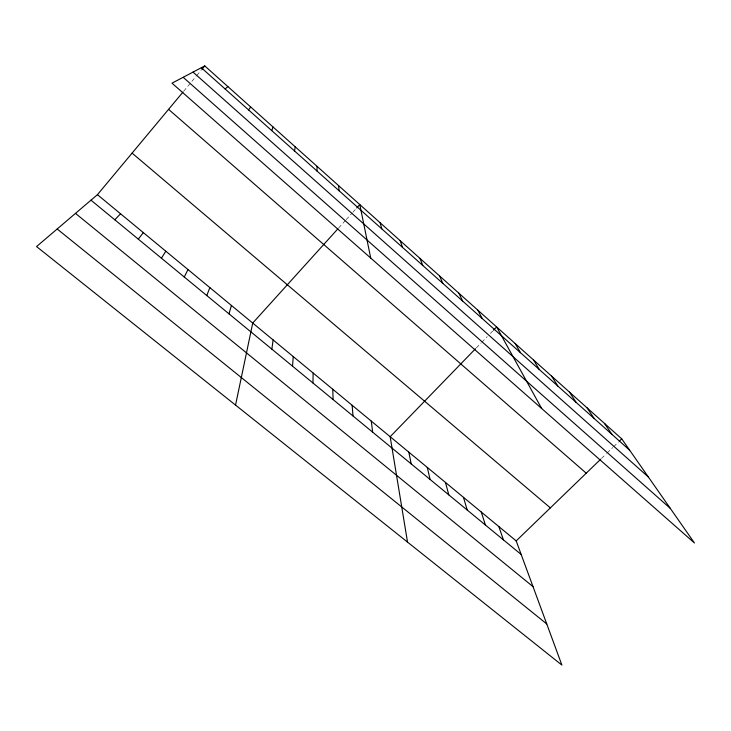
<?xml version="1.0" encoding="UTF-8"?>
<svg xmlns="http://www.w3.org/2000/svg" width="731" height="731" viewBox="0 0 731 731"><rect width="100%" height="100%" fill="white"/><g stroke="black" fill="none" stroke-linecap="round" stroke-linejoin="round"><path stroke-width="0.55" stroke-dasharray="3.65 2.74" d="M183.691 91.211L196.036 76.399M196.767 75.521L201.135 70.286M338.672 227.953L345.443 220.46M346.202 219.629L352.241 212.94M353 212.109L355.266 209.596M476.292 347.919L480.961 343.104M481.747 342.291L487.23 336.644M490.355 333.418L492.703 330.997M601.494 458.438L606.337 453.759M607.15 452.973L612.825 447.491M613.629 446.705L618.499 441.999"/><path stroke-width="1.1" d="M316.989 171.008L317.053 166.348M312.959 382.998L313.124 373.011M292.537 366.176L293.25 356.573M271.85 349.135L273.12 339.924M294.529 150.951L295.223 146.821M235.546 405.093L252.725 323.065L337.932 228.785M228.986 313.837L231.435 305.467M271.731 130.602L273.092 127.03M206.782 295.552L209.861 287.621M184.276 277.012L187.986 269.538M161.441 258.207L165.818 251.208M248.613 109.952L250.642 106.945M138.287 239.138L143.34 232.622M97.442 194.674L516.187 540.913L561.892 665.082L36.55 246.566L97.442 194.674L182.978 92.069M201.866 69.408L204.771 65.918L621.743 438.865L694.45 542.978L172.004 83.17L204.771 65.918M356.774 207.924L359.798 204.579L370.718 258.052M114.804 219.803L120.551 213.781M475.515 348.714L390.171 436.709L407.523 542.1M493.489 330.184L496.623 326.958L541.653 408.492M516.187 540.913L600.69 459.214M619.303 441.222L621.743 438.865M225.139 88.999L227.871 86.578M57.173 228.995L546.761 623.963M75.494 213.379L533.018 586.646M90.982 200.175L521.185 554.491M132.092 153.108L550.361 507.881M168.578 109.348L586.235 473.185M183.17 77.294L670.263 508.347M193.03 72.104L648.406 477.051M201.327 67.736L629.647 450.186M604.528 423.468L612.021 434.452M587.094 407.88L594.184 418.525M569.449 392.099L576.11 402.388M551.585 376.118L557.817 386.05M533.493 359.935L539.277 369.493M515.172 343.552L520.49 352.726M477.827 310.145L482.186 318.524M458.794 293.122L462.659 301.081M439.505 275.879L442.858 283.409M419.969 258.399L422.801 265.49M498.834 526.558L503.412 539.853M400.177 240.7L402.47 247.334M481.263 512.029L485.43 525.041M463.481 497.336L467.219 510.037M380.12 222.763L381.856 228.931M445.49 482.451L448.779 494.85M427.279 467.392L430.102 479.472M408.839 452.142L411.197 463.902M371.266 421.083L372.655 432.158M338.572 185.592L339.129 190.782M352.132 405.257L353.009 415.985M332.751 389.23L333.117 399.592"/></g></svg>
